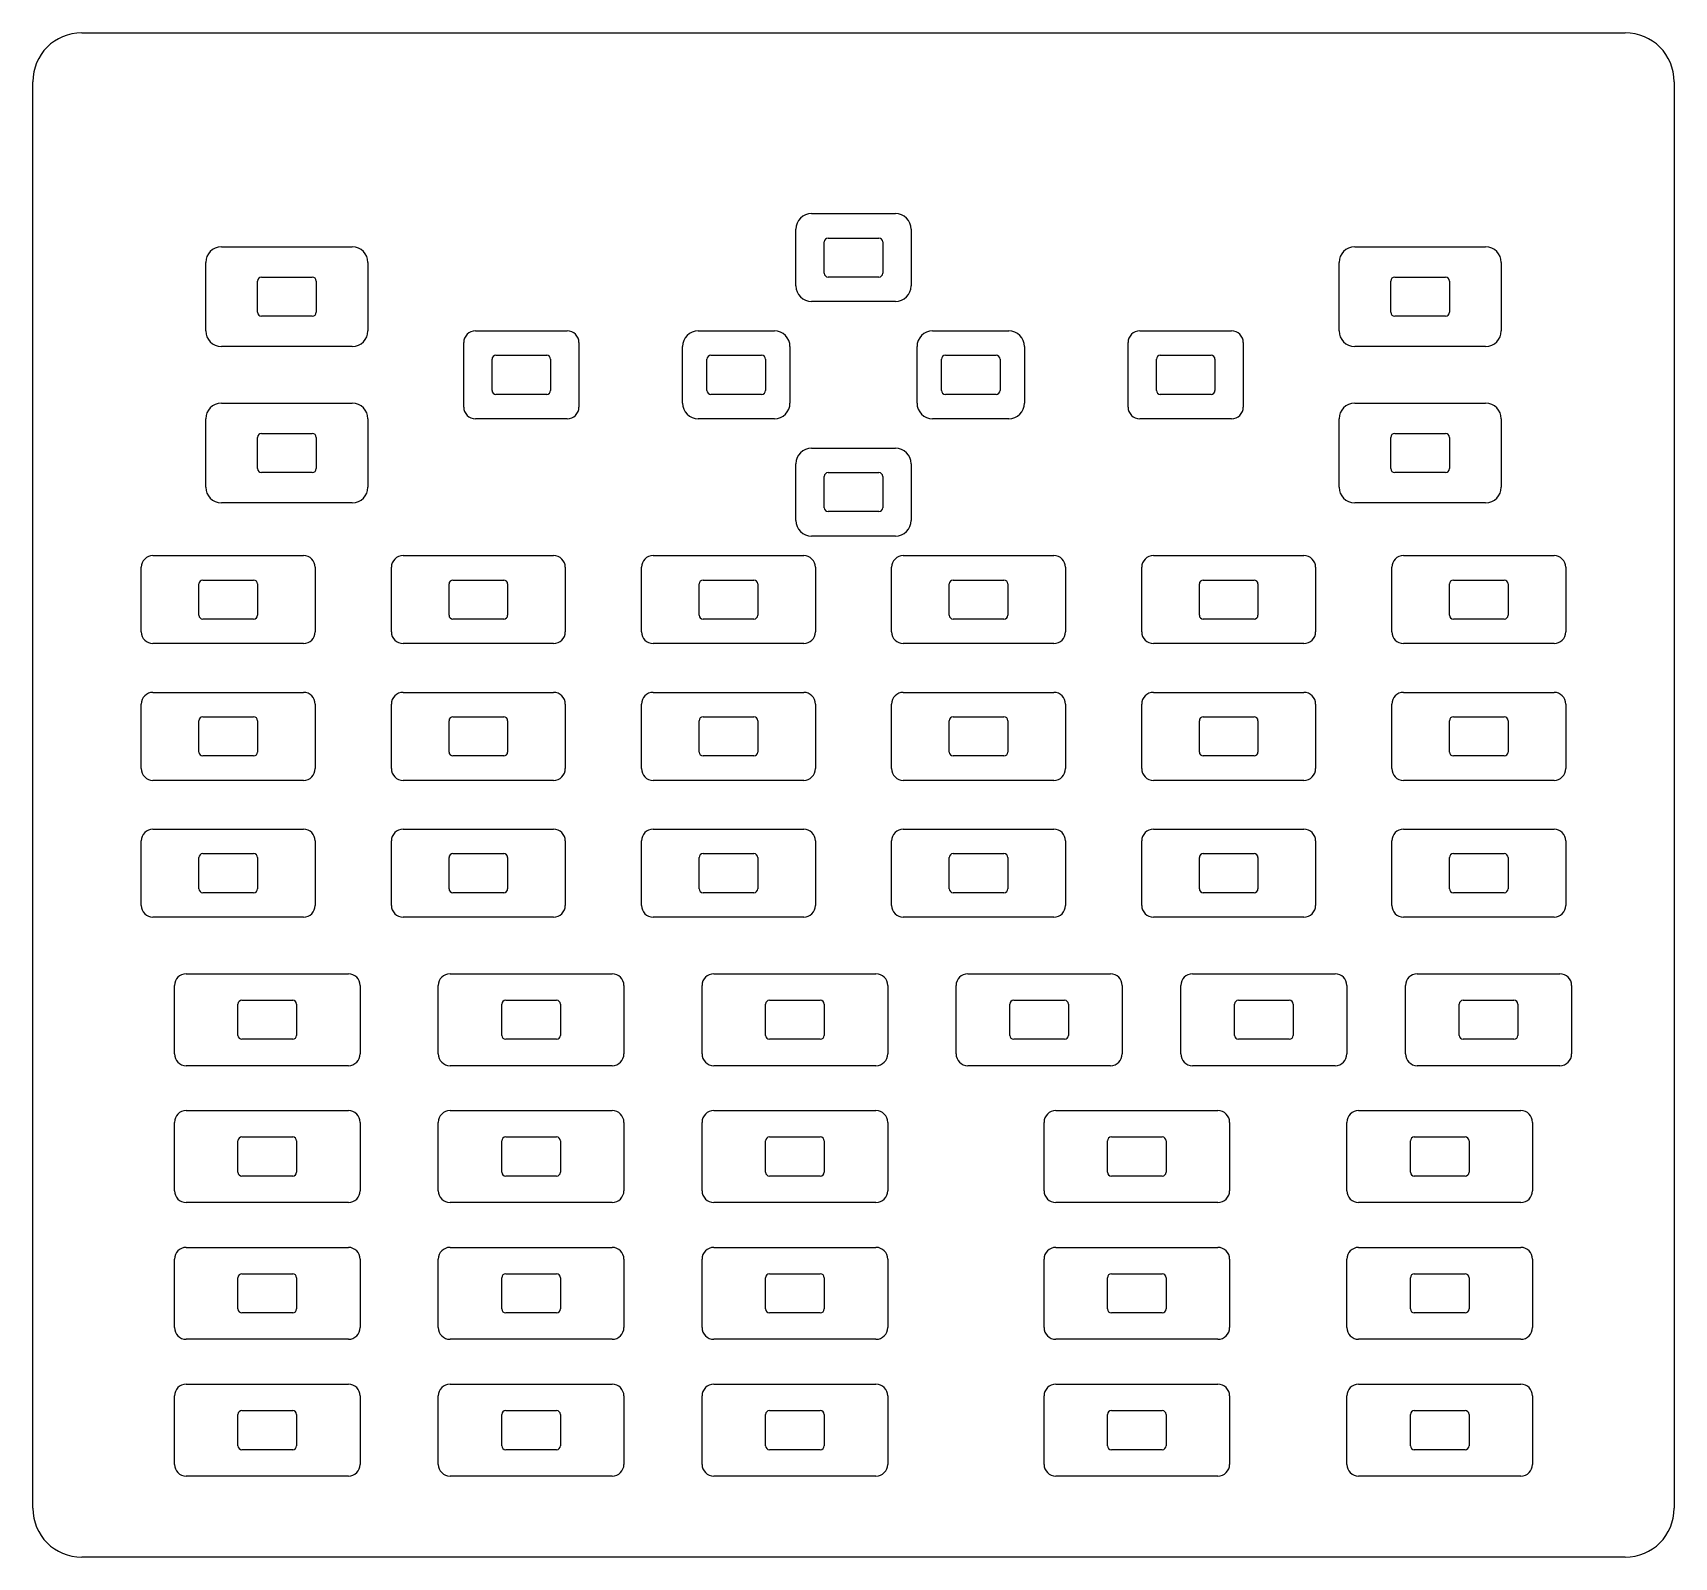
# Model space of a CAD drawing. Extents: x -42 to 42, y -81 to -3.
import ezdxf

# ---------------------------------------------------------------- set-up
doc = ezdxf.new("R2010")
doc.units = 0
for name, color, linetype in [('KEYBOARD_PCB_OUTLINE', 7, 'CONTINUOUS'), ('KEYCAPS_3D', 1, 'CONTINUOUS'), ('SWITCH_PADS', 4, 'CONTINUOUS')]:
    doc.layers.add(name, color=color, linetype=linetype)

msp = doc.modelspace()

# ---------------------------------------------------------------- linework, layer by layer
at = {"layer": 'KEYBOARD_PCB_OUTLINE'}
for p, q in [((-39.5, -3), (39.5, -3)), ((-42, -78.5), (-42, -5.5)), ((42, -5.5), (42, -78.5)), ((39.5, -81), (-39.5, -81))]:
    msp.add_line(p, q, dxfattribs=at)
for centre, start, end in [((-39.5, -5.5), 90, 180), ((39.5, -5.5), 0, 90), ((-39.5, -78.5), 180, 270), ((39.5, -78.5), 270, 360)]:
    msp.add_arc(centre, 2.5, start, end, dxfattribs=at)
at = {"layer": 'KEYCAPS_3D'}
for p, q in [((-2.15, -12.25), (2.15, -12.25)), ((-2.95, -15.95), (-2.95, -13.05)), ((2.95, -13.05), (2.95, -15.95)), ((-32.35, -13.95), (-25.65, -13.95)), ((25.65, -13.95), (32.35, -13.95)), ((-33.15, -18.25), (-33.15, -14.75)), ((-24.85, -14.75), (-24.85, -18.25)), ((24.85, -18.25), (24.85, -14.75)), ((33.15, -14.75), (33.15, -18.25)), ((2.15, -16.75), (-2.15, -16.75)), ((-19.35, -18.25), (-14.65, -18.25)), ((-7.95, -18.25), (-4.05, -18.25)), ((4.05, -18.25), (7.95, -18.25)), ((14.65, -18.25), (19.35, -18.25)), ((-25.65, -19.05), (-32.35, -19.05)), ((-19.95, -22.15), (-19.95, -18.85)), ((-14.05, -18.85), (-14.05, -22.15)), ((-8.75, -21.95), (-8.75, -19.05)), ((-3.25, -19.05), (-3.25, -21.95)), ((3.25, -21.95), (3.25, -19.05)), ((8.75, -19.05), (8.75, -21.95)), ((14.05, -22.15), (14.05, -18.85)), ((19.95, -18.85), (19.95, -22.15)), ((32.35, -19.05), (25.65, -19.05)), ((-32.35, -21.95), (-25.65, -21.95)), ((25.65, -21.95), (32.35, -21.95)), ((-33.15, -26.25), (-33.15, -22.75)), ((-24.85, -22.75), (-24.85, -26.25)), ((-14.65, -22.75), (-19.35, -22.75)), ((-4.05, -22.75), (-7.95, -22.75)), ((7.95, -22.75), (4.05, -22.75)), ((19.35, -22.75), (14.65, -22.75)), ((24.85, -26.25), (24.85, -22.75)), ((33.15, -22.75), (33.15, -26.25)), ((-2.15, -24.25), (2.15, -24.25)), ((-2.95, -27.95), (-2.95, -25.05)), ((2.95, -25.05), (2.95, -27.95)), ((-25.65, -27.05), (-32.35, -27.05)), ((32.35, -27.05), (25.65, -27.05)), ((2.15, -28.75), (-2.15, -28.75)), ((-35.85, -29.75), (-28.15, -29.75)), ((-23.05, -29.75), (-15.35, -29.75)), ((-10.25, -29.75), (-2.55, -29.75)), ((2.55, -29.75), (10.25, -29.75)), ((15.35, -29.75), (23.05, -29.75)), ((28.15, -29.75), (35.85, -29.75)), ((-36.45, -33.65), (-36.45, -30.35)), ((-27.55, -30.35), (-27.55, -33.65)), ((-23.65, -33.65), (-23.65, -30.35)), ((-14.75, -30.35), (-14.75, -33.65)), ((-10.85, -33.65), (-10.85, -30.35)), ((-1.95, -30.35), (-1.95, -33.65)), ((1.95, -33.65), (1.95, -30.35)), ((10.85, -30.35), (10.85, -33.65)), ((14.75, -33.65), (14.75, -30.35)), ((23.65, -30.35), (23.65, -33.65)), ((27.55, -33.65), (27.55, -30.35)), ((36.45, -30.35), (36.45, -33.65)), ((-28.15, -34.25), (-35.85, -34.25)), ((-15.35, -34.25), (-23.05, -34.25)), ((-2.55, -34.25), (-10.25, -34.25)), ((10.25, -34.25), (2.55, -34.25)), ((23.05, -34.25), (15.35, -34.25)), ((35.85, -34.25), (28.15, -34.25)), ((-35.85, -36.75), (-28.15, -36.75)), ((-23.05, -36.75), (-15.35, -36.75)), ((-10.25, -36.75), (-2.55, -36.75)), ((2.55, -36.75), (10.25, -36.75)), ((15.35, -36.75), (23.05, -36.75)), ((28.15, -36.75), (35.85, -36.75)), ((-36.45, -40.65), (-36.45, -37.35)), ((-27.55, -37.35), (-27.55, -40.65)), ((-23.65, -40.65), (-23.65, -37.35)), ((-14.75, -37.35), (-14.75, -40.65)), ((-10.85, -40.65), (-10.85, -37.35)), ((-1.95, -37.35), (-1.95, -40.65)), ((1.95, -40.65), (1.95, -37.35)), ((10.85, -37.35), (10.85, -40.65)), ((14.75, -40.65), (14.75, -37.35)), ((23.65, -37.35), (23.65, -40.65)), ((27.55, -40.65), (27.55, -37.35)), ((36.45, -37.35), (36.45, -40.65)), ((-28.15, -41.25), (-35.85, -41.25)), ((-15.35, -41.25), (-23.05, -41.25)), ((-2.55, -41.25), (-10.25, -41.25)), ((10.25, -41.25), (2.55, -41.25)), ((23.05, -41.25), (15.35, -41.25)), ((35.85, -41.25), (28.15, -41.25)), ((-36.45, -47.65), (-36.45, -44.35)), ((-35.85, -43.75), (-28.15, -43.75)), ((-27.55, -44.35), (-27.55, -47.65)), ((-23.65, -47.65), (-23.65, -44.35)), ((-23.05, -43.75), (-15.35, -43.75)), ((-14.75, -44.35), (-14.75, -47.65)), ((-10.85, -47.65), (-10.85, -44.35)), ((-10.25, -43.75), (-2.55, -43.75)), ((-1.95, -44.35), (-1.95, -47.65)), ((1.95, -47.65), (1.95, -44.35)), ((2.55, -43.75), (10.25, -43.75)), ((10.85, -44.35), (10.85, -47.65)), ((14.75, -47.65), (14.75, -44.35)), ((15.35, -43.75), (23.05, -43.75)), ((23.65, -44.35), (23.65, -47.65)), ((27.55, -47.65), (27.55, -44.35)), ((28.15, -43.75), (35.85, -43.75)), ((36.45, -44.35), (36.45, -47.65)), ((-28.15, -48.25), (-35.85, -48.25)), ((-15.35, -48.25), (-23.05, -48.25)), ((-2.55, -48.25), (-10.25, -48.25)), ((10.25, -48.25), (2.55, -48.25)), ((23.05, -48.25), (15.35, -48.25)), ((35.85, -48.25), (28.15, -48.25)), ((-34.15, -51.15), (-25.85, -51.15)), ((-20.65, -51.15), (-12.35, -51.15)), ((-7.15, -51.15), (1.15, -51.15)), ((5.85, -51.15), (13.15, -51.15)), ((17.35, -51.15), (24.65, -51.15)), ((28.85, -51.15), (36.15, -51.15)), ((-34.75, -55.25), (-34.75, -51.75)), ((-25.25, -51.75), (-25.25, -55.25)), ((-21.25, -55.25), (-21.25, -51.75)), ((-11.75, -51.75), (-11.75, -55.25)), ((-7.75, -55.25), (-7.75, -51.75)), ((1.75, -51.75), (1.75, -55.25)), ((5.25, -55.25), (5.25, -51.75)), ((13.75, -51.75), (13.75, -55.25)), ((16.75, -55.25), (16.75, -51.75)), ((25.25, -51.75), (25.25, -55.25)), ((28.25, -55.25), (28.25, -51.75)), ((36.75, -51.75), (36.75, -55.25)), ((-25.85, -55.85), (-34.15, -55.85)), ((-12.35, -55.85), (-20.65, -55.85)), ((1.15, -55.85), (-7.15, -55.85)), ((13.15, -55.85), (5.85, -55.85)), ((24.65, -55.85), (17.35, -55.85)), ((36.15, -55.85), (28.85, -55.85)), ((-34.75, -62.25), (-34.75, -58.75)), ((-34.15, -58.15), (-25.85, -58.15)), ((-25.25, -58.75), (-25.25, -62.25)), ((-21.25, -62.25), (-21.25, -58.75)), ((-20.65, -58.15), (-12.35, -58.15)), ((-11.75, -58.75), (-11.75, -62.25)), ((-7.75, -62.25), (-7.75, -58.75)), ((-7.15, -58.15), (1.15, -58.15)), ((1.75, -58.75), (1.75, -62.25)), ((9.75, -62.25), (9.75, -58.75)), ((10.35, -58.15), (18.65, -58.15)), ((19.25, -58.75), (19.25, -62.25)), ((25.25, -62.25), (25.25, -58.75)), ((25.85, -58.15), (34.15, -58.15)), ((34.75, -58.75), (34.75, -62.25)), ((-25.85, -62.85), (-34.15, -62.85)), ((-12.35, -62.85), (-20.65, -62.85)), ((1.15, -62.85), (-7.15, -62.85)), ((18.65, -62.85), (10.35, -62.85)), ((34.15, -62.85), (25.85, -62.85)), ((-34.15, -65.15), (-25.85, -65.15)), ((-20.65, -65.15), (-12.35, -65.15)), ((-7.15, -65.15), (1.15, -65.15)), ((10.35, -65.15), (18.65, -65.15)), ((25.85, -65.15), (34.15, -65.15)), ((-34.75, -69.25), (-34.75, -65.75)), ((-25.25, -65.75), (-25.25, -69.25)), ((-21.25, -69.25), (-21.25, -65.75)), ((-11.75, -65.75), (-11.75, -69.25)), ((-7.75, -69.25), (-7.75, -65.75)), ((1.75, -65.75), (1.75, -69.25)), ((9.75, -69.25), (9.75, -65.75)), ((19.25, -65.75), (19.25, -69.25)), ((25.25, -69.25), (25.25, -65.75)), ((34.75, -65.75), (34.75, -69.25)), ((-25.85, -69.85), (-34.15, -69.85)), ((-12.35, -69.85), (-20.65, -69.85)), ((1.15, -69.85), (-7.15, -69.85)), ((18.65, -69.85), (10.35, -69.85)), ((34.15, -69.85), (25.85, -69.85)), ((-34.15, -72.15), (-25.85, -72.15)), ((-20.65, -72.15), (-12.35, -72.15)), ((-7.15, -72.15), (1.15, -72.15)), ((10.35, -72.15), (18.65, -72.15)), ((25.85, -72.15), (34.15, -72.15)), ((-34.75, -76.25), (-34.75, -72.75)), ((-25.25, -72.75), (-25.25, -76.25)), ((-21.25, -76.25), (-21.25, -72.75)), ((-11.75, -72.75), (-11.75, -76.25)), ((-7.75, -76.25), (-7.75, -72.75)), ((1.75, -72.75), (1.75, -76.25)), ((9.75, -76.25), (9.75, -72.75)), ((19.25, -72.75), (19.25, -76.25)), ((25.25, -76.25), (25.25, -72.75)), ((34.75, -72.75), (34.75, -76.25)), ((-25.85, -76.85), (-34.15, -76.85)), ((-12.35, -76.85), (-20.65, -76.85)), ((1.15, -76.85), (-7.15, -76.85)), ((18.65, -76.85), (10.35, -76.85)), ((34.15, -76.85), (25.85, -76.85))]:
    msp.add_line(p, q, dxfattribs=at)
for centre, radius, start, end in [((-2.15, -13.05), 0.8, 90, 180), ((2.15, -13.05), 0.8, 0, 90), ((-32.35, -14.75), 0.8, 90, 180), ((-25.65, -14.75), 0.8, 0, 90), ((25.65, -14.75), 0.8, 90, 180), ((32.35, -14.75), 0.8, 0, 90), ((-2.15, -15.95), 0.8, 180, 270), ((2.15, -15.95), 0.8, 270, 360), ((-32.35, -18.25), 0.8, 180, 270), ((-25.65, -18.25), 0.8, 270, 360), ((-19.35, -18.85), 0.6, 90, 180), ((-14.65, -18.85), 0.6, 0, 90), ((-7.95, -19.05), 0.8, 90, 180), ((-4.05, -19.05), 0.8, 0, 90), ((4.05, -19.05), 0.8, 90, 180), ((7.95, -19.05), 0.8, 0, 90), ((14.65, -18.85), 0.6, 90, 180), ((19.35, -18.85), 0.6, 0, 90), ((25.65, -18.25), 0.8, 180, 270), ((32.35, -18.25), 0.8, 270, 360), ((-32.35, -22.75), 0.8, 90, 180), ((-25.65, -22.75), 0.8, 0, 90), ((-19.35, -22.15), 0.6, 180, 270), ((-14.65, -22.15), 0.6, 270, 360), ((-7.95, -21.95), 0.8, 180, 270), ((-4.05, -21.95), 0.8, 270, 360), ((4.05, -21.95), 0.8, 180, 270), ((7.95, -21.95), 0.8, 270, 360), ((14.65, -22.15), 0.6, 180, 270), ((19.35, -22.15), 0.6, 270, 360), ((25.65, -22.75), 0.8, 90, 180), ((32.35, -22.75), 0.8, 0, 90), ((-2.15, -25.05), 0.8, 90, 180), ((2.15, -25.05), 0.8, 0, 90), ((-32.35, -26.25), 0.8, 180, 270), ((-25.65, -26.25), 0.8, 270, 360), ((25.65, -26.25), 0.8, 180, 270), ((32.35, -26.25), 0.8, 270, 360), ((-2.15, -27.95), 0.8, 180, 270), ((2.15, -27.95), 0.8, 270, 360), ((-35.85, -30.35), 0.6, 90, 180), ((-28.15, -30.35), 0.6, 0, 90), ((-23.05, -30.35), 0.6, 90, 180), ((-15.35, -30.35), 0.6, 0, 90), ((-10.25, -30.35), 0.6, 90, 180), ((-2.55, -30.35), 0.6, 0, 90), ((2.55, -30.35), 0.6, 90, 180), ((10.25, -30.35), 0.6, 0, 90), ((15.35, -30.35), 0.6, 90, 180), ((23.05, -30.35), 0.6, 0, 90), ((28.15, -30.35), 0.6, 90, 180), ((35.85, -30.35), 0.6, 0, 90), ((-35.85, -33.65), 0.6, 180, 270), ((-28.15, -33.65), 0.6, 270, 360), ((-23.05, -33.65), 0.6, 180, 270), ((-15.35, -33.65), 0.6, 270, 360), ((-10.25, -33.65), 0.6, 180, 270), ((-2.55, -33.65), 0.6, 270, 360), ((2.55, -33.65), 0.6, 180, 270), ((10.25, -33.65), 0.6, 270, 360), ((15.35, -33.65), 0.6, 180, 270), ((23.05, -33.65), 0.6, 270, 360), ((28.15, -33.65), 0.6, 180, 270), ((35.85, -33.65), 0.6, 270, 360), ((-35.85, -37.35), 0.6, 90, 180), ((-28.15, -37.35), 0.6, 0, 90), ((-23.05, -37.35), 0.6, 90, 180), ((-15.35, -37.35), 0.6, 0, 90), ((-10.25, -37.35), 0.6, 90, 180), ((-2.55, -37.35), 0.6, 0, 90), ((2.55, -37.35), 0.6, 90, 180), ((10.25, -37.35), 0.6, 0, 90), ((15.35, -37.35), 0.6, 90, 180), ((23.05, -37.35), 0.6, 0, 90), ((28.15, -37.35), 0.6, 90, 180), ((35.85, -37.35), 0.6, 0, 90), ((-35.85, -40.65), 0.6, 180, 270), ((-28.15, -40.65), 0.6, 270, 360), ((-23.05, -40.65), 0.6, 180, 270), ((-15.35, -40.65), 0.6, 270, 360), ((-10.25, -40.65), 0.6, 180, 270), ((-2.55, -40.65), 0.6, 270, 360), ((2.55, -40.65), 0.6, 180, 270), ((10.25, -40.65), 0.6, 270, 360), ((15.35, -40.65), 0.6, 180, 270), ((23.05, -40.65), 0.6, 270, 360), ((28.15, -40.65), 0.6, 180, 270), ((35.85, -40.65), 0.6, 270, 360), ((-35.85, -44.35), 0.6, 90, 180), ((-28.15, -44.35), 0.6, 0, 90), ((-23.05, -44.35), 0.6, 90, 180), ((-15.35, -44.35), 0.6, 0, 90), ((-10.25, -44.35), 0.6, 90, 180), ((-2.55, -44.35), 0.6, 0, 90), ((2.55, -44.35), 0.6, 90, 180), ((10.25, -44.35), 0.6, 0, 90), ((15.35, -44.35), 0.6, 90, 180), ((23.05, -44.35), 0.6, 0, 90), ((28.15, -44.35), 0.6, 90, 180), ((35.85, -44.35), 0.6, 0, 90), ((-35.85, -47.65), 0.6, 180, 270), ((-28.15, -47.65), 0.6, 270, 360), ((-23.05, -47.65), 0.6, 180, 270), ((-15.35, -47.65), 0.6, 270, 360), ((-10.25, -47.65), 0.6, 180, 270), ((-2.55, -47.65), 0.6, 270, 360), ((2.55, -47.65), 0.6, 180, 270), ((10.25, -47.65), 0.6, 270, 360), ((15.35, -47.65), 0.6, 180, 270), ((23.05, -47.65), 0.6, 270, 360), ((28.15, -47.65), 0.6, 180, 270), ((35.85, -47.65), 0.6, 270, 360), ((-34.15, -51.75), 0.6, 90, 180), ((-25.85, -51.75), 0.6, 0, 90), ((-20.65, -51.75), 0.6, 90, 180), ((-12.35, -51.75), 0.6, 0, 90), ((-7.15, -51.75), 0.6, 90, 180), ((1.15, -51.75), 0.6, 0, 90), ((5.85, -51.75), 0.6, 90, 180), ((13.15, -51.75), 0.6, 0, 90), ((17.35, -51.75), 0.6, 90, 180), ((24.65, -51.75), 0.6, 0, 90), ((28.85, -51.75), 0.6, 90, 180), ((36.15, -51.75), 0.6, 0, 90), ((-34.15, -55.25), 0.6, 180, 270), ((-25.85, -55.25), 0.6, 270, 360), ((-20.65, -55.25), 0.6, 180, 270), ((-12.35, -55.25), 0.6, 270, 360), ((-7.15, -55.25), 0.6, 180, 270), ((1.15, -55.25), 0.6, 270, 360), ((5.85, -55.25), 0.6, 180, 270), ((13.15, -55.25), 0.6, 270, 360), ((17.35, -55.25), 0.6, 180, 270), ((24.65, -55.25), 0.6, 270, 360), ((28.85, -55.25), 0.6, 180, 270), ((36.15, -55.25), 0.6, 270, 360), ((-34.15, -58.75), 0.6, 90, 180), ((-25.85, -58.75), 0.6, 0, 90), ((-20.65, -58.75), 0.6, 90, 180), ((-12.35, -58.75), 0.6, 0, 90), ((-7.15, -58.75), 0.6, 90, 180), ((1.15, -58.75), 0.6, 0, 90), ((10.35, -58.75), 0.6, 90, 180), ((18.65, -58.75), 0.6, 0, 90), ((25.85, -58.75), 0.6, 90, 180), ((34.15, -58.75), 0.6, 0, 90), ((-34.15, -62.25), 0.6, 180, 270), ((-25.85, -62.25), 0.6, 270, 360), ((-20.65, -62.25), 0.6, 180, 270), ((-12.35, -62.25), 0.6, 270, 360), ((-7.15, -62.25), 0.6, 180, 270), ((1.15, -62.25), 0.6, 270, 360), ((10.35, -62.25), 0.6, 180, 270), ((18.65, -62.25), 0.6, 270, 360), ((25.85, -62.25), 0.6, 180, 270), ((34.15, -62.25), 0.6, 270, 360), ((-34.15, -65.75), 0.6, 90, 180), ((-25.85, -65.75), 0.6, 0, 90), ((-20.65, -65.75), 0.6, 90, 180), ((-12.35, -65.75), 0.6, 0, 90), ((-7.15, -65.75), 0.6, 90, 180), ((1.15, -65.75), 0.6, 0, 90), ((10.35, -65.75), 0.6, 90, 180), ((18.65, -65.75), 0.6, 0, 90), ((25.85, -65.75), 0.6, 90, 180), ((34.15, -65.75), 0.6, 0, 90), ((-34.15, -69.25), 0.6, 180, 270), ((-25.85, -69.25), 0.6, 270, 360), ((-20.65, -69.25), 0.6, 180, 270), ((-12.35, -69.25), 0.6, 270, 360), ((-7.15, -69.25), 0.6, 180, 270), ((1.15, -69.25), 0.6, 270, 360), ((10.35, -69.25), 0.6, 180, 270), ((18.65, -69.25), 0.6, 270, 360), ((25.85, -69.25), 0.6, 180, 270), ((34.15, -69.25), 0.6, 270, 360), ((-34.15, -72.75), 0.6, 90, 180), ((-25.85, -72.75), 0.6, 0, 90), ((-20.65, -72.75), 0.6, 90, 180), ((-12.35, -72.75), 0.6, 0, 90), ((-7.15, -72.75), 0.6, 90, 180), ((1.15, -72.75), 0.6, 0, 90), ((10.35, -72.75), 0.6, 90, 180), ((18.65, -72.75), 0.6, 0, 90), ((25.85, -72.75), 0.6, 90, 180), ((34.15, -72.75), 0.6, 0, 90), ((-34.15, -76.25), 0.6, 180, 270), ((-25.85, -76.25), 0.6, 270, 360), ((-20.65, -76.25), 0.6, 180, 270), ((-12.35, -76.25), 0.6, 270, 360), ((-7.15, -76.25), 0.6, 180, 270), ((1.15, -76.25), 0.6, 270, 360), ((10.35, -76.25), 0.6, 180, 270), ((18.65, -76.25), 0.6, 270, 360), ((25.85, -76.25), 0.6, 180, 270), ((34.15, -76.25), 0.6, 270, 360)]:
    msp.add_arc(centre, radius, start, end, dxfattribs=at)
at = {"layer": 'SWITCH_PADS'}
for p, q in [((-1.5, -15.3), (-1.5, -13.7)), ((-1.3, -13.5), (1.3, -13.5)), ((1.5, -13.7), (1.5, -15.3)), ((-30.5, -17.3), (-30.5, -15.7)), ((-30.3, -15.5), (-27.7, -15.5)), ((-27.5, -15.7), (-27.5, -17.3)), ((1.3, -15.5), (-1.3, -15.5)), ((27.5, -17.3), (27.5, -15.7)), ((27.7, -15.5), (30.3, -15.5)), ((30.5, -15.7), (30.5, -17.3)), ((-27.7, -17.5), (-30.3, -17.5)), ((30.3, -17.5), (27.7, -17.5)), ((-18.5, -21.3), (-18.5, -19.7)), ((-18.3, -19.5), (-15.7, -19.5)), ((-15.5, -19.7), (-15.5, -21.3)), ((-7.5, -21.3), (-7.5, -19.7)), ((-7.3, -19.5), (-4.7, -19.5)), ((-4.5, -19.7), (-4.5, -21.3)), ((4.5, -21.3), (4.5, -19.7)), ((4.7, -19.5), (7.3, -19.5)), ((7.5, -19.7), (7.5, -21.3)), ((15.5, -21.3), (15.5, -19.7)), ((15.7, -19.5), (18.3, -19.5)), ((18.5, -19.7), (18.5, -21.3)), ((-15.7, -21.5), (-18.3, -21.5)), ((-4.7, -21.5), (-7.3, -21.5)), ((7.3, -21.5), (4.7, -21.5)), ((18.3, -21.5), (15.7, -21.5)), ((-30.3, -23.5), (-27.7, -23.5)), ((27.7, -23.5), (30.3, -23.5)), ((-30.5, -25.3), (-30.5, -23.7)), ((-27.5, -23.7), (-27.5, -25.3)), ((27.5, -25.3), (27.5, -23.7)), ((30.5, -23.7), (30.5, -25.3)), ((-27.7, -25.5), (-30.3, -25.5)), ((-1.5, -27.3), (-1.5, -25.7)), ((-1.3, -25.5), (1.3, -25.5)), ((1.5, -25.7), (1.5, -27.3)), ((30.3, -25.5), (27.7, -25.5)), ((1.3, -27.5), (-1.3, -27.5)), ((-33.3, -31), (-30.7, -31)), ((-20.5, -31), (-17.9, -31)), ((-7.7, -31), (-5.1, -31)), ((5.1, -31), (7.7, -31)), ((17.9, -31), (20.5, -31)), ((30.7, -31), (33.3, -31)), ((-33.5, -32.8), (-33.5, -31.2)), ((-30.5, -31.2), (-30.5, -32.8)), ((-20.7, -32.8), (-20.7, -31.2)), ((-17.7, -31.2), (-17.7, -32.8)), ((-7.9, -32.8), (-7.9, -31.2)), ((-4.9, -31.2), (-4.9, -32.8)), ((4.9, -32.8), (4.9, -31.2)), ((7.9, -31.2), (7.9, -32.8)), ((17.7, -32.8), (17.7, -31.2)), ((20.7, -31.2), (20.7, -32.8)), ((30.5, -32.8), (30.5, -31.2)), ((33.5, -31.2), (33.5, -32.8)), ((-30.7, -33), (-33.3, -33)), ((-17.9, -33), (-20.5, -33)), ((-5.1, -33), (-7.7, -33)), ((7.7, -33), (5.1, -33)), ((20.5, -33), (17.9, -33)), ((33.3, -33), (30.7, -33)), ((-33.5, -39.8), (-33.5, -38.2)), ((-33.3, -38), (-30.7, -38)), ((-30.5, -38.2), (-30.5, -39.8)), ((-20.7, -39.8), (-20.7, -38.2)), ((-20.5, -38), (-17.9, -38)), ((-17.7, -38.2), (-17.7, -39.8)), ((-7.9, -39.8), (-7.9, -38.2)), ((-7.7, -38), (-5.1, -38)), ((-4.9, -38.2), (-4.9, -39.8)), ((4.9, -39.8), (4.9, -38.2)), ((5.1, -38), (7.7, -38)), ((7.9, -38.2), (7.9, -39.8)), ((17.7, -39.8), (17.7, -38.2)), ((17.9, -38), (20.5, -38)), ((20.7, -38.2), (20.7, -39.8)), ((30.5, -39.8), (30.5, -38.2)), ((30.7, -38), (33.3, -38)), ((33.5, -38.2), (33.5, -39.8)), ((-30.7, -40), (-33.3, -40)), ((-17.9, -40), (-20.5, -40)), ((-5.1, -40), (-7.7, -40)), ((7.7, -40), (5.1, -40)), ((20.5, -40), (17.9, -40)), ((33.3, -40), (30.7, -40)), ((-33.5, -46.8), (-33.5, -45.2)), ((-33.3, -45), (-30.7, -45)), ((-30.5, -45.2), (-30.5, -46.8)), ((-20.7, -46.8), (-20.7, -45.2)), ((-20.5, -45), (-17.9, -45)), ((-17.7, -45.2), (-17.7, -46.8)), ((-7.9, -46.8), (-7.9, -45.2)), ((-7.7, -45), (-5.1, -45)), ((-4.9, -45.2), (-4.9, -46.8)), ((4.9, -46.8), (4.9, -45.2)), ((5.1, -45), (7.7, -45)), ((7.9, -45.2), (7.9, -46.8)), ((17.7, -46.8), (17.7, -45.2)), ((17.9, -45), (20.5, -45)), ((20.7, -45.2), (20.7, -46.8)), ((30.5, -46.8), (30.5, -45.2)), ((30.7, -45), (33.3, -45)), ((33.5, -45.2), (33.5, -46.8)), ((-30.7, -47), (-33.3, -47)), ((-17.9, -47), (-20.5, -47)), ((-5.1, -47), (-7.7, -47)), ((7.7, -47), (5.1, -47)), ((20.5, -47), (17.9, -47)), ((33.3, -47), (30.7, -47)), ((-31.5, -54.3), (-31.5, -52.7)), ((-31.3, -52.5), (-28.7, -52.5)), ((-28.5, -52.7), (-28.5, -54.3)), ((-18, -54.3), (-18, -52.7)), ((-17.8, -52.5), (-15.2, -52.5)), ((-15, -52.7), (-15, -54.3)), ((-4.5, -54.3), (-4.5, -52.7)), ((-4.3, -52.5), (-1.7, -52.5)), ((-1.5, -52.7), (-1.5, -54.3)), ((8, -54.3), (8, -52.7)), ((8.2, -52.5), (10.8, -52.5)), ((11, -52.7), (11, -54.3)), ((19.5, -54.3), (19.5, -52.7)), ((19.7, -52.5), (22.3, -52.5)), ((22.5, -52.7), (22.5, -54.3)), ((31, -54.3), (31, -52.7)), ((31.2, -52.5), (33.8, -52.5)), ((34, -52.7), (34, -54.3)), ((-28.7, -54.5), (-31.3, -54.5)), ((-15.2, -54.5), (-17.8, -54.5)), ((-1.7, -54.5), (-4.3, -54.5)), ((10.8, -54.5), (8.2, -54.5)), ((22.3, -54.5), (19.7, -54.5)), ((33.8, -54.5), (31.2, -54.5)), ((-31.3, -59.5), (-28.7, -59.5)), ((-17.8, -59.5), (-15.2, -59.5)), ((-4.3, -59.5), (-1.7, -59.5)), ((13.2, -59.5), (15.8, -59.5)), ((28.7, -59.5), (31.3, -59.5)), ((-31.5, -61.3), (-31.5, -59.7)), ((-28.5, -59.7), (-28.5, -61.3)), ((-18, -61.3), (-18, -59.7)), ((-15, -59.7), (-15, -61.3)), ((-4.5, -61.3), (-4.5, -59.7)), ((-1.5, -59.7), (-1.5, -61.3)), ((13, -61.3), (13, -59.7)), ((16, -59.7), (16, -61.3)), ((28.5, -61.3), (28.5, -59.7)), ((31.5, -59.7), (31.5, -61.3)), ((-28.7, -61.5), (-31.3, -61.5)), ((-15.2, -61.5), (-17.8, -61.5)), ((-1.7, -61.5), (-4.3, -61.5)), ((15.8, -61.5), (13.2, -61.5)), ((31.3, -61.5), (28.7, -61.5)), ((-31.5, -68.3), (-31.5, -66.7)), ((-31.3, -66.5), (-28.7, -66.5)), ((-28.5, -66.7), (-28.5, -68.3)), ((-18, -68.3), (-18, -66.7)), ((-17.8, -66.5), (-15.2, -66.5)), ((-15, -66.7), (-15, -68.3)), ((-4.5, -68.3), (-4.5, -66.7)), ((-4.3, -66.5), (-1.7, -66.5)), ((-1.5, -66.7), (-1.5, -68.3)), ((13, -68.3), (13, -66.7)), ((13.2, -66.5), (15.8, -66.5)), ((16, -66.7), (16, -68.3)), ((28.5, -68.3), (28.5, -66.7)), ((28.7, -66.5), (31.3, -66.5)), ((31.5, -66.7), (31.5, -68.3)), ((-28.7, -68.5), (-31.3, -68.5)), ((-15.2, -68.5), (-17.8, -68.5)), ((-1.7, -68.5), (-4.3, -68.5)), ((15.8, -68.5), (13.2, -68.5)), ((31.3, -68.5), (28.7, -68.5)), ((-31.5, -75.3), (-31.5, -73.7)), ((-31.3, -73.5), (-28.7, -73.5)), ((-28.5, -73.7), (-28.5, -75.3)), ((-18, -75.3), (-18, -73.7)), ((-17.8, -73.5), (-15.2, -73.5)), ((-15, -73.7), (-15, -75.3)), ((-4.5, -75.3), (-4.5, -73.7)), ((-4.3, -73.5), (-1.7, -73.5)), ((-1.5, -73.7), (-1.5, -75.3)), ((13, -75.3), (13, -73.7)), ((13.2, -73.5), (15.8, -73.5)), ((16, -73.7), (16, -75.3)), ((28.5, -75.3), (28.5, -73.7)), ((28.7, -73.5), (31.3, -73.5)), ((31.5, -73.7), (31.5, -75.3)), ((-28.7, -75.5), (-31.3, -75.5)), ((-15.2, -75.5), (-17.8, -75.5)), ((-1.7, -75.5), (-4.3, -75.5)), ((15.8, -75.5), (13.2, -75.5)), ((31.3, -75.5), (28.7, -75.5))]:
    msp.add_line(p, q, dxfattribs=at)
for centre, start, end in [((-1.3, -13.7), 90, 180), ((1.3, -13.7), 0, 90), ((-30.3, -15.7), 90, 180), ((-27.7, -15.7), 0, 90), ((-1.3, -15.3), 180, 270), ((1.3, -15.3), 270, 360), ((27.7, -15.7), 90, 180), ((30.3, -15.7), 0, 90), ((-30.3, -17.3), 180, 270), ((-27.7, -17.3), 270, 360), ((27.7, -17.3), 180, 270), ((30.3, -17.3), 270, 360), ((-18.3, -19.7), 90, 180), ((-15.7, -19.7), 0, 90), ((-7.3, -19.7), 90, 180), ((-4.7, -19.7), 0, 90), ((4.7, -19.7), 90, 180), ((7.3, -19.7), 0, 90), ((15.7, -19.7), 90, 180), ((18.3, -19.7), 0, 90), ((-18.3, -21.3), 180, 270), ((-15.7, -21.3), 270, 360), ((-7.3, -21.3), 180, 270), ((-4.7, -21.3), 270, 360), ((4.7, -21.3), 180, 270), ((7.3, -21.3), 270, 360), ((15.7, -21.3), 180, 270), ((18.3, -21.3), 270, 360), ((-30.3, -23.7), 90, 180), ((-27.7, -23.7), 0, 90), ((27.7, -23.7), 90, 180), ((30.3, -23.7), 0, 90), ((-30.3, -25.3), 180, 270), ((-27.7, -25.3), 270, 360), ((-1.3, -25.7), 90, 180), ((1.3, -25.7), 0, 90), ((27.7, -25.3), 180, 270), ((30.3, -25.3), 270, 360), ((-1.3, -27.3), 180, 270), ((1.3, -27.3), 270, 360), ((-33.3, -31.2), 90, 180), ((-30.7, -31.2), 0, 90), ((-20.5, -31.2), 90, 180), ((-17.9, -31.2), 0, 90), ((-7.7, -31.2), 90, 180), ((-5.1, -31.2), 0, 90), ((5.1, -31.2), 90, 180), ((7.7, -31.2), 0, 90), ((17.9, -31.2), 90, 180), ((20.5, -31.2), 0, 90), ((30.7, -31.2), 90, 180), ((33.3, -31.2), 0, 90), ((-33.3, -32.8), 180, 270), ((-30.7, -32.8), 270, 360), ((-20.5, -32.8), 180, 270), ((-17.9, -32.8), 270, 360), ((-7.7, -32.8), 180, 270), ((-5.1, -32.8), 270, 360), ((5.1, -32.8), 180, 270), ((7.7, -32.8), 270, 360), ((17.9, -32.8), 180, 270), ((20.5, -32.8), 270, 360), ((30.7, -32.8), 180, 270), ((33.3, -32.8), 270, 360), ((-33.3, -38.2), 90, 180), ((-30.7, -38.2), 0, 90), ((-20.5, -38.2), 90, 180), ((-17.9, -38.2), 0, 90), ((-7.7, -38.2), 90, 180), ((-5.1, -38.2), 0, 90), ((5.1, -38.2), 90, 180), ((7.7, -38.2), 0, 90), ((17.9, -38.2), 90, 180), ((20.5, -38.2), 0, 90), ((30.7, -38.2), 90, 180), ((33.3, -38.2), 0, 90), ((-33.3, -39.8), 180, 270), ((-30.7, -39.8), 270, 360), ((-20.5, -39.8), 180, 270), ((-17.9, -39.8), 270, 360), ((-7.7, -39.8), 180, 270), ((-5.1, -39.8), 270, 360), ((5.1, -39.8), 180, 270), ((7.7, -39.8), 270, 360), ((17.9, -39.8), 180, 270), ((20.5, -39.8), 270, 360), ((30.7, -39.8), 180, 270), ((33.3, -39.8), 270, 360), ((-33.3, -45.2), 90, 180), ((-30.7, -45.2), 0, 90), ((-20.5, -45.2), 90, 180), ((-17.9, -45.2), 0, 90), ((-7.7, -45.2), 90, 180), ((-5.1, -45.2), 0, 90), ((5.1, -45.2), 90, 180), ((7.7, -45.2), 0, 90), ((17.9, -45.2), 90, 180), ((20.5, -45.2), 0, 90), ((30.7, -45.2), 90, 180), ((33.3, -45.2), 0, 90), ((-33.3, -46.8), 180, 270), ((-30.7, -46.8), 270, 360), ((-20.5, -46.8), 180, 270), ((-17.9, -46.8), 270, 360), ((-7.7, -46.8), 180, 270), ((-5.1, -46.8), 270, 360), ((5.1, -46.8), 180, 270), ((7.7, -46.8), 270, 360), ((17.9, -46.8), 180, 270), ((20.5, -46.8), 270, 360), ((30.7, -46.8), 180, 270), ((33.3, -46.8), 270, 360), ((-31.3, -52.7), 90, 180), ((-28.7, -52.7), 0, 90), ((-17.8, -52.7), 90, 180), ((-15.2, -52.7), 0, 90), ((-4.3, -52.7), 90, 180), ((-1.7, -52.7), 0, 90), ((8.2, -52.7), 90, 180), ((10.8, -52.7), 0, 90), ((19.7, -52.7), 90, 180), ((22.3, -52.7), 0, 90), ((31.2, -52.7), 90, 180), ((33.8, -52.7), 0, 90), ((-31.3, -54.3), 180, 270), ((-28.7, -54.3), 270, 360), ((-17.8, -54.3), 180, 270), ((-15.2, -54.3), 270, 360), ((-4.3, -54.3), 180, 270), ((-1.7, -54.3), 270, 360), ((8.2, -54.3), 180, 270), ((10.8, -54.3), 270, 360), ((19.7, -54.3), 180, 270), ((22.3, -54.3), 270, 360), ((31.2, -54.3), 180, 270), ((33.8, -54.3), 270, 360), ((-31.3, -59.7), 90, 180), ((-28.7, -59.7), 0, 90), ((-17.8, -59.7), 90, 180), ((-15.2, -59.7), 0, 90), ((-4.3, -59.7), 90, 180), ((-1.7, -59.7), 0, 90), ((13.2, -59.7), 90, 180), ((15.8, -59.7), 0, 90), ((28.7, -59.7), 90, 180), ((31.3, -59.7), 0, 90), ((-31.3, -61.3), 180, 270), ((-28.7, -61.3), 270, 360), ((-17.8, -61.3), 180, 270), ((-15.2, -61.3), 270, 360), ((-4.3, -61.3), 180, 270), ((-1.7, -61.3), 270, 360), ((13.2, -61.3), 180, 270), ((15.8, -61.3), 270, 360), ((28.7, -61.3), 180, 270), ((31.3, -61.3), 270, 360), ((-31.3, -66.7), 90, 180), ((-28.7, -66.7), 0, 90), ((-17.8, -66.7), 90, 180), ((-15.2, -66.7), 0, 90), ((-4.3, -66.7), 90, 180), ((-1.7, -66.7), 0, 90), ((13.2, -66.7), 90, 180), ((15.8, -66.7), 0, 90), ((28.7, -66.7), 90, 180), ((31.3, -66.7), 0, 90), ((-31.3, -68.3), 180, 270), ((-28.7, -68.3), 270, 360), ((-17.8, -68.3), 180, 270), ((-15.2, -68.3), 270, 360), ((-4.3, -68.3), 180, 270), ((-1.7, -68.3), 270, 360), ((13.2, -68.3), 180, 270), ((15.8, -68.3), 270, 360), ((28.7, -68.3), 180, 270), ((31.3, -68.3), 270, 360), ((-31.3, -73.7), 90, 180), ((-28.7, -73.7), 0, 90), ((-17.8, -73.7), 90, 180), ((-15.2, -73.7), 0, 90), ((-4.3, -73.7), 90, 180), ((-1.7, -73.7), 0, 90), ((13.2, -73.7), 90, 180), ((15.8, -73.7), 0, 90), ((28.7, -73.7), 90, 180), ((31.3, -73.7), 0, 90), ((-31.3, -75.3), 180, 270), ((-28.7, -75.3), 270, 360), ((-17.8, -75.3), 180, 270), ((-15.2, -75.3), 270, 360), ((-4.3, -75.3), 180, 270), ((-1.7, -75.3), 270, 360), ((13.2, -75.3), 180, 270), ((15.8, -75.3), 270, 360), ((28.7, -75.3), 180, 270), ((31.3, -75.3), 270, 360)]:
    msp.add_arc(centre, 0.2, start, end, dxfattribs=at)

doc.saveas('drawing.dxf')
